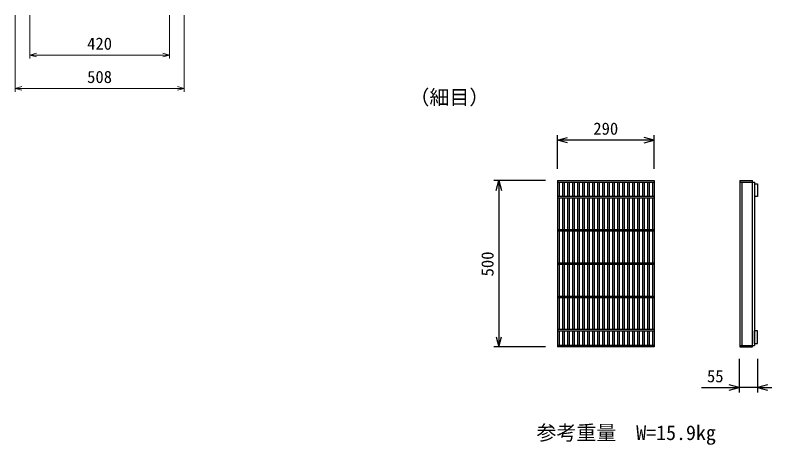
# Model space of a CAD drawing. Units: millimetres, scale not verified. Extents: x -12600 to 12600, y -8910 to 8910.
# Drawn here: x -7768 to -5492, y 954 to 2245 of the extents above; entities that cross this region are included whole.
import ezdxf
from ezdxf.enums import TextEntityAlignment as Align

# ---------------------------------------------------------------- set-up
doc = ezdxf.new("R2010")
doc.units = ezdxf.units.MM
doc.header["$LTSCALE"] = 30
for name, color, linetype, lineweight in [('0-0_DIM', 7, 'Continuous', 13), ('0-2_HATCH', 6, 'Continuous', 25), ('0-7_TXT', 7, 'Continuous', 25)]:
    doc.layers.add(name, color=color, linetype=linetype, lineweight=lineweight)
doc.styles.add('ＭＳ ゴシック', font='')
doc.styles.get('ＭＳ ゴシック').set_extended_font_data('MS Gothic')

msp = doc.modelspace()

# ---------------------------------------------------------------- linework, layer by layer
at = {"layer": '0-0_DIM'}
for p, q in [((-7767.51, 2245.44), (-7767.51, 2015.44)), ((-7723.51, 2245.44), (-7723.51, 2115.44)), ((-7303.51, 2245.44), (-7303.51, 2115.44)), ((-7259.51, 2245.44), (-7259.51, 2015.44)), ((-7303.51, 2125.44), (-7723.51, 2125.44)), ((-7767.51, 2025.44), (-7259.51, 2025.44))]:
    msp.add_line(p, q, dxfattribs=at)
at = {"layer": '0-0_DIM', "lineweight": 25}
for p, q in [((-6136.48, 1783.46), (-6136.48, 1885.04)), ((-5846.48, 1870.04), (-6136.48, 1870.04)), ((-5846.48, 1783.46), (-5846.48, 1885.04)), ((-6172.98, 1748.23), (-6327.98, 1748.23)), ((-6312.98, 1748.23), (-6312.98, 1248.23)), ((-6172.98, 1248.23), (-6327.98, 1248.23)), ((-5590.58, 1212.51), (-5590.58, 1110.92)), ((-5535.58, 1212.51), (-5535.58, 1110.92)), ((-5703.19, 1125.92), (-5590.58, 1125.92)), ((-5535.58, 1125.92), (-5590.58, 1125.92)), ((-5535.58, 1125.92), (-5492.11, 1125.92))]:
    msp.add_line(p, q, dxfattribs=at)
at = {"layer": '0-0_DIM'}
for points in [[(-7703.51, 2120.08), (-7723.51, 2125.44), (-7703.51, 2130.8)], [(-7323.51, 2130.8), (-7303.51, 2125.44), (-7323.51, 2120.08)], [(-7747.51, 2020.08), (-7767.51, 2025.44), (-7747.51, 2030.8)], [(-7279.51, 2030.8), (-7259.51, 2025.44), (-7279.51, 2020.08)]]:
    msp.add_lwpolyline(points, dxfattribs=at)
at = {"layer": '0-0_DIM', "lineweight": 25}
for points in [[(-6106.48, 1862.01), (-6136.48, 1870.04), (-6106.48, 1878.08)], [(-5876.48, 1862.01), (-5846.48, 1870.04), (-5876.48, 1878.08)], [(-6321.02, 1718.23), (-6312.98, 1748.23), (-6304.94, 1718.23)], [(-6321.02, 1278.23), (-6312.98, 1248.23), (-6304.94, 1278.23)], [(-5620.58, 1117.89), (-5590.58, 1125.92), (-5620.58, 1133.96)], [(-5505.58, 1133.96), (-5535.58, 1125.92), (-5505.58, 1117.89)]]:
    msp.add_lwpolyline(points, dxfattribs=at)
at = {"layer": '0-2_HATCH'}
for p, q in [((-6136.48, 1748.23), (-5846.48, 1748.23)), ((-6136.48, 1748.23), (-6136.48, 1248.23)), ((-6136.48, 1743.73), (-5846.48, 1743.73)), ((-6131.48, 1743.73), (-6131.48, 1701.23)), ((-6121.48, 1743.73), (-6121.48, 1701.23)), ((-6116.48, 1743.73), (-6116.48, 1701.23)), ((-6106.48, 1743.73), (-6106.48, 1701.23)), ((-6101.48, 1743.73), (-6101.48, 1701.23)), ((-6091.48, 1743.73), (-6091.48, 1701.23)), ((-6086.48, 1743.73), (-6086.48, 1701.23)), ((-6076.48, 1743.73), (-6076.48, 1701.23)), ((-6071.48, 1743.73), (-6071.48, 1701.23)), ((-6061.48, 1743.73), (-6061.48, 1701.23)), ((-6056.48, 1743.73), (-6056.48, 1701.23)), ((-6046.48, 1743.73), (-6046.48, 1701.23)), ((-6041.48, 1743.73), (-6041.48, 1701.23)), ((-6031.48, 1743.73), (-6031.48, 1701.23)), ((-6026.48, 1743.73), (-6026.48, 1701.23)), ((-6016.48, 1743.73), (-6016.48, 1701.23)), ((-6011.48, 1743.73), (-6011.48, 1701.23)), ((-6001.48, 1743.73), (-6001.48, 1701.23)), ((-5996.48, 1743.73), (-5996.48, 1701.23)), ((-5986.48, 1743.73), (-5986.48, 1701.23)), ((-5981.48, 1743.73), (-5981.48, 1701.23)), ((-5971.48, 1743.73), (-5971.48, 1701.23)), ((-5966.48, 1743.73), (-5966.48, 1701.23)), ((-5956.48, 1743.73), (-5956.48, 1701.23)), ((-5951.48, 1743.73), (-5951.48, 1701.23)), ((-5941.48, 1743.73), (-5941.48, 1701.23)), ((-5936.48, 1743.73), (-5936.48, 1701.23)), ((-5926.48, 1743.73), (-5926.48, 1701.23)), ((-5921.48, 1743.73), (-5921.48, 1701.23)), ((-5911.48, 1743.73), (-5911.48, 1701.23)), ((-5906.48, 1743.73), (-5906.48, 1701.23)), ((-5896.48, 1743.73), (-5896.48, 1701.23)), ((-5891.48, 1743.73), (-5891.48, 1701.23)), ((-5881.48, 1743.73), (-5881.48, 1701.23)), ((-5876.48, 1743.73), (-5876.48, 1701.23)), ((-5866.48, 1743.73), (-5866.48, 1701.23)), ((-5861.48, 1743.73), (-5861.48, 1701.23)), ((-5851.48, 1743.73), (-5851.48, 1701.23)), ((-5846.48, 1748.23), (-5846.48, 1248.23)), ((-5846.48, 1743.73), (-5846.48, 1701.23)), ((-5588.58, 1748.23), (-5588.58, 1248.23)), ((-5588.58, 1748.23), (-5550.58, 1748.23)), ((-5588.58, 1743.73), (-5544.58, 1743.73)), ((-5582.58, 1743.73), (-5582.58, 1252.73)), ((-5550.58, 1248.23), (-5550.58, 1748.23)), ((-5544.58, 1743.73), (-5544.58, 1252.73)), ((-5544.58, 1738.23), (-5535.58, 1738.23)), ((-5544.58, 1738.23), (-5544.58, 1700.23)), ((-5535.58, 1738.23), (-5535.58, 1700.23)), ((-6136.48, 1701.23), (-5846.48, 1701.23)), ((-6136.48, 1696.73), (-5846.48, 1696.73)), ((-6131.48, 1696.73), (-6131.48, 1601.23)), ((-6121.48, 1696.73), (-6121.48, 1601.23)), ((-6116.48, 1696.73), (-6116.48, 1601.23)), ((-6106.48, 1696.73), (-6106.48, 1601.23)), ((-6101.48, 1696.73), (-6101.48, 1601.23)), ((-6091.48, 1696.73), (-6091.48, 1601.23)), ((-6086.48, 1696.73), (-6086.48, 1601.23)), ((-6076.48, 1696.73), (-6076.48, 1601.23)), ((-6071.48, 1696.73), (-6071.48, 1601.23)), ((-6061.48, 1696.73), (-6061.48, 1601.23)), ((-6056.48, 1696.73), (-6056.48, 1601.23)), ((-6046.48, 1696.73), (-6046.48, 1601.23)), ((-6041.48, 1696.73), (-6041.48, 1601.23)), ((-6031.48, 1696.73), (-6031.48, 1601.23)), ((-6026.48, 1696.73), (-6026.48, 1601.23)), ((-6016.48, 1696.73), (-6016.48, 1601.23)), ((-6011.48, 1696.73), (-6011.48, 1601.23)), ((-6001.48, 1696.73), (-6001.48, 1601.23)), ((-5996.48, 1696.73), (-5996.48, 1601.23)), ((-5986.48, 1696.73), (-5986.48, 1601.23)), ((-5981.48, 1696.73), (-5981.48, 1601.23)), ((-5971.48, 1696.73), (-5971.48, 1601.23)), ((-5966.48, 1696.73), (-5966.48, 1601.23)), ((-5956.48, 1696.73), (-5956.48, 1601.23)), ((-5951.48, 1696.73), (-5951.48, 1601.23)), ((-5941.48, 1696.73), (-5941.48, 1601.23)), ((-5936.48, 1696.73), (-5936.48, 1601.23)), ((-5926.48, 1696.73), (-5926.48, 1601.23)), ((-5921.48, 1696.73), (-5921.48, 1601.23)), ((-5911.48, 1696.73), (-5911.48, 1601.23)), ((-5906.48, 1696.73), (-5906.48, 1601.23)), ((-5896.48, 1696.73), (-5896.48, 1601.23)), ((-5891.48, 1696.73), (-5891.48, 1601.23)), ((-5881.48, 1696.73), (-5881.48, 1601.23)), ((-5876.48, 1696.73), (-5876.48, 1601.23)), ((-5866.48, 1696.73), (-5866.48, 1601.23)), ((-5861.48, 1696.73), (-5861.48, 1601.23)), ((-5851.48, 1696.73), (-5851.48, 1601.23)), ((-5846.48, 1696.73), (-5846.48, 1601.23)), ((-5535.58, 1700.23), (-5544.58, 1700.23)), ((-6136.48, 1601.23), (-5846.48, 1601.23)), ((-6136.48, 1596.73), (-5846.48, 1596.73)), ((-6131.48, 1596.73), (-6131.48, 1501.23)), ((-6121.48, 1596.73), (-6121.48, 1501.23)), ((-6116.48, 1596.73), (-6116.48, 1501.23)), ((-6106.48, 1596.73), (-6106.48, 1501.23)), ((-6101.48, 1596.73), (-6101.48, 1501.23)), ((-6091.48, 1596.73), (-6091.48, 1501.23)), ((-6086.48, 1596.73), (-6086.48, 1501.23)), ((-6076.48, 1596.73), (-6076.48, 1501.23)), ((-6071.48, 1596.73), (-6071.48, 1501.23)), ((-6061.48, 1596.73), (-6061.48, 1501.23)), ((-6056.48, 1596.73), (-6056.48, 1501.23)), ((-6046.48, 1596.73), (-6046.48, 1501.23)), ((-6041.48, 1596.73), (-6041.48, 1501.23)), ((-6031.48, 1596.73), (-6031.48, 1501.23)), ((-6026.48, 1596.73), (-6026.48, 1501.23)), ((-6016.48, 1596.73), (-6016.48, 1501.23)), ((-6011.48, 1596.73), (-6011.48, 1501.23)), ((-6001.48, 1596.73), (-6001.48, 1501.23)), ((-5996.48, 1596.73), (-5996.48, 1501.23)), ((-5986.48, 1596.73), (-5986.48, 1501.23)), ((-5981.48, 1596.73), (-5981.48, 1501.23)), ((-5971.48, 1596.73), (-5971.48, 1501.23)), ((-5966.48, 1596.73), (-5966.48, 1501.23)), ((-5956.48, 1596.73), (-5956.48, 1501.23)), ((-5951.48, 1596.73), (-5951.48, 1501.23)), ((-5941.48, 1596.73), (-5941.48, 1501.23)), ((-5936.48, 1596.73), (-5936.48, 1501.23)), ((-5926.48, 1596.73), (-5926.48, 1501.23)), ((-5921.48, 1596.73), (-5921.48, 1501.23)), ((-5911.48, 1596.73), (-5911.48, 1501.23)), ((-5906.48, 1596.73), (-5906.48, 1501.23)), ((-5896.48, 1596.73), (-5896.48, 1501.23)), ((-5891.48, 1596.73), (-5891.48, 1501.23)), ((-5881.48, 1596.73), (-5881.48, 1501.23)), ((-5876.48, 1596.73), (-5876.48, 1501.23)), ((-5866.48, 1596.73), (-5866.48, 1501.23)), ((-5861.48, 1596.73), (-5861.48, 1501.23)), ((-5851.48, 1596.73), (-5851.48, 1501.23)), ((-5846.48, 1596.73), (-5846.48, 1501.23)), ((-6136.48, 1501.23), (-5846.48, 1501.23)), ((-6136.48, 1496.73), (-5846.48, 1496.73)), ((-6131.48, 1496.73), (-6131.48, 1401.23)), ((-6121.48, 1496.73), (-6121.48, 1401.23)), ((-6116.48, 1496.73), (-6116.48, 1401.23)), ((-6106.48, 1496.73), (-6106.48, 1401.23)), ((-6101.48, 1496.73), (-6101.48, 1401.23)), ((-6091.48, 1496.73), (-6091.48, 1401.23)), ((-6086.48, 1496.73), (-6086.48, 1401.23)), ((-6076.48, 1496.73), (-6076.48, 1401.23)), ((-6071.48, 1496.73), (-6071.48, 1401.23)), ((-6061.48, 1496.73), (-6061.48, 1401.23)), ((-6056.48, 1496.73), (-6056.48, 1401.23)), ((-6046.48, 1496.73), (-6046.48, 1401.23)), ((-6041.48, 1496.73), (-6041.48, 1401.23)), ((-6031.48, 1496.73), (-6031.48, 1401.23)), ((-6026.48, 1496.73), (-6026.48, 1401.23)), ((-6016.48, 1496.73), (-6016.48, 1401.23)), ((-6011.48, 1496.73), (-6011.48, 1401.23)), ((-6001.48, 1496.73), (-6001.48, 1401.23)), ((-5996.48, 1496.73), (-5996.48, 1401.23)), ((-5986.48, 1496.73), (-5986.48, 1401.23)), ((-5981.48, 1496.73), (-5981.48, 1401.23)), ((-5971.48, 1496.73), (-5971.48, 1401.23)), ((-5966.48, 1496.73), (-5966.48, 1401.23)), ((-5956.48, 1496.73), (-5956.48, 1401.23)), ((-5951.48, 1496.73), (-5951.48, 1401.23)), ((-5941.48, 1496.73), (-5941.48, 1401.23)), ((-5936.48, 1496.73), (-5936.48, 1401.23)), ((-5926.48, 1496.73), (-5926.48, 1401.23)), ((-5921.48, 1496.73), (-5921.48, 1401.23)), ((-5911.48, 1496.73), (-5911.48, 1401.23)), ((-5906.48, 1496.73), (-5906.48, 1401.23)), ((-5896.48, 1496.73), (-5896.48, 1401.23)), ((-5891.48, 1496.73), (-5891.48, 1401.23)), ((-5881.48, 1496.73), (-5881.48, 1401.23)), ((-5876.48, 1496.73), (-5876.48, 1401.23)), ((-5866.48, 1496.73), (-5866.48, 1401.23)), ((-5861.48, 1496.73), (-5861.48, 1401.23)), ((-5851.48, 1496.73), (-5851.48, 1401.23)), ((-5846.48, 1496.73), (-5846.48, 1401.23)), ((-6136.48, 1401.23), (-5846.48, 1401.23)), ((-6136.48, 1396.73), (-5846.48, 1396.73)), ((-6131.48, 1396.73), (-6131.48, 1301.23)), ((-6121.48, 1396.73), (-6121.48, 1301.23)), ((-6116.48, 1396.73), (-6116.48, 1301.23)), ((-6106.48, 1396.73), (-6106.48, 1301.23)), ((-6101.48, 1396.73), (-6101.48, 1301.23)), ((-6091.48, 1396.73), (-6091.48, 1301.23)), ((-6086.48, 1396.73), (-6086.48, 1301.23)), ((-6076.48, 1396.73), (-6076.48, 1301.23)), ((-6071.48, 1396.73), (-6071.48, 1301.23)), ((-6061.48, 1396.73), (-6061.48, 1301.23)), ((-6056.48, 1396.73), (-6056.48, 1301.23)), ((-6046.48, 1396.73), (-6046.48, 1301.23)), ((-6041.48, 1396.73), (-6041.48, 1301.23)), ((-6031.48, 1396.73), (-6031.48, 1301.23)), ((-6026.48, 1396.73), (-6026.48, 1301.23)), ((-6016.48, 1396.73), (-6016.48, 1301.23)), ((-6011.48, 1396.73), (-6011.48, 1301.23)), ((-6001.48, 1396.73), (-6001.48, 1301.23)), ((-5996.48, 1396.73), (-5996.48, 1301.23)), ((-5986.48, 1396.73), (-5986.48, 1301.23)), ((-5981.48, 1396.73), (-5981.48, 1301.23)), ((-5971.48, 1396.73), (-5971.48, 1301.23)), ((-5966.48, 1396.73), (-5966.48, 1301.23)), ((-5956.48, 1396.73), (-5956.48, 1301.23)), ((-5951.48, 1396.73), (-5951.48, 1301.23)), ((-5941.48, 1396.73), (-5941.48, 1301.23)), ((-5936.48, 1396.73), (-5936.48, 1301.23)), ((-5926.48, 1396.73), (-5926.48, 1301.23)), ((-5921.48, 1396.73), (-5921.48, 1301.23)), ((-5911.48, 1396.73), (-5911.48, 1301.23)), ((-5906.48, 1396.73), (-5906.48, 1301.23)), ((-5896.48, 1396.73), (-5896.48, 1301.23)), ((-5891.48, 1396.73), (-5891.48, 1301.23)), ((-5881.48, 1396.73), (-5881.48, 1301.23)), ((-5876.48, 1396.73), (-5876.48, 1301.23)), ((-5866.48, 1396.73), (-5866.48, 1301.23)), ((-5861.48, 1396.73), (-5861.48, 1301.23)), ((-5851.48, 1396.73), (-5851.48, 1301.23)), ((-5846.48, 1396.73), (-5846.48, 1301.23)), ((-6136.48, 1301.23), (-5846.48, 1301.23)), ((-6136.48, 1296.73), (-5846.48, 1296.73)), ((-6131.48, 1296.73), (-6131.48, 1252.73)), ((-6121.48, 1296.73), (-6121.48, 1252.73)), ((-6116.48, 1296.73), (-6116.48, 1252.73)), ((-6106.48, 1296.73), (-6106.48, 1252.73)), ((-6101.48, 1296.73), (-6101.48, 1252.73)), ((-6091.48, 1296.73), (-6091.48, 1252.73)), ((-6086.48, 1296.73), (-6086.48, 1252.73)), ((-6076.48, 1296.73), (-6076.48, 1252.73)), ((-6071.48, 1296.73), (-6071.48, 1252.73)), ((-6061.48, 1296.73), (-6061.48, 1252.73)), ((-6056.48, 1296.73), (-6056.48, 1252.73)), ((-6046.48, 1296.73), (-6046.48, 1252.73)), ((-6041.48, 1296.73), (-6041.48, 1252.73)), ((-6031.48, 1296.73), (-6031.48, 1252.73)), ((-6026.48, 1296.73), (-6026.48, 1252.73)), ((-6016.48, 1296.73), (-6016.48, 1252.73)), ((-6011.48, 1296.73), (-6011.48, 1252.73)), ((-6001.48, 1296.73), (-6001.48, 1252.73)), ((-5996.48, 1296.73), (-5996.48, 1252.73)), ((-5986.48, 1296.73), (-5986.48, 1252.73)), ((-5981.48, 1296.73), (-5981.48, 1252.73)), ((-5971.48, 1296.73), (-5971.48, 1252.73)), ((-5966.48, 1296.73), (-5966.48, 1252.73)), ((-5956.48, 1296.73), (-5956.48, 1252.73)), ((-5951.48, 1296.73), (-5951.48, 1252.73)), ((-5941.48, 1296.73), (-5941.48, 1252.73)), ((-5936.48, 1296.73), (-5936.48, 1252.73)), ((-5926.48, 1296.73), (-5926.48, 1252.73)), ((-5921.48, 1296.73), (-5921.48, 1252.73)), ((-5911.48, 1296.73), (-5911.48, 1252.73)), ((-5906.48, 1296.73), (-5906.48, 1252.73)), ((-5896.48, 1296.73), (-5896.48, 1252.73)), ((-5891.48, 1296.73), (-5891.48, 1252.73)), ((-5881.48, 1296.73), (-5881.48, 1252.73)), ((-5876.48, 1296.73), (-5876.48, 1252.73)), ((-5866.48, 1296.73), (-5866.48, 1252.73)), ((-5861.48, 1296.73), (-5861.48, 1252.73)), ((-5851.48, 1296.73), (-5851.48, 1252.73)), ((-5846.48, 1296.73), (-5846.48, 1252.73)), ((-5535.58, 1296.23), (-5544.58, 1296.23)), ((-5544.58, 1258.23), (-5544.58, 1296.23)), ((-5535.58, 1258.23), (-5535.58, 1296.23)), ((-5846.48, 1252.73), (-6136.48, 1252.73)), ((-5588.58, 1252.73), (-5544.58, 1252.73)), ((-5544.58, 1258.23), (-5535.58, 1258.23)), ((-5846.48, 1248.23), (-6136.48, 1248.23)), ((-5588.58, 1248.23), (-5550.58, 1248.23))]:
    msp.add_line(p, q, dxfattribs=at)

# ---------------------------------------------------------------- texts
at = {"layer": '0-0_DIM', "style": 'ＭＳ ゴシック'}
for s, p in [('420', (-7551.01, 2130.44)), ('508', (-7551.01, 2030.44)), ('290', (-6028.98, 1875.04)), ('55', (-5687.22, 1130.92))]:
    msp.add_text(s, height=36.66, dxfattribs=at).set_placement(p, align=Align.BOTTOM_LEFT)
msp.add_text('500', height=36.66, rotation=90, dxfattribs=at).set_placement((-6317.98, 1460.23), align=Align.BOTTOM_LEFT)
at = {"layer": '0-7_TXT', "style": 'ＭＳ ゴシック'}
for s, p in [('（細目）', (-6581.81, 1963.42)), ('参考重量\u3000W=15.9kg', (-6199.93, 955.2))]:
    msp.add_text(s, height=43.99, dxfattribs=at).set_placement(p, align=Align.BOTTOM_LEFT)

doc.saveas('drawing.dxf')
